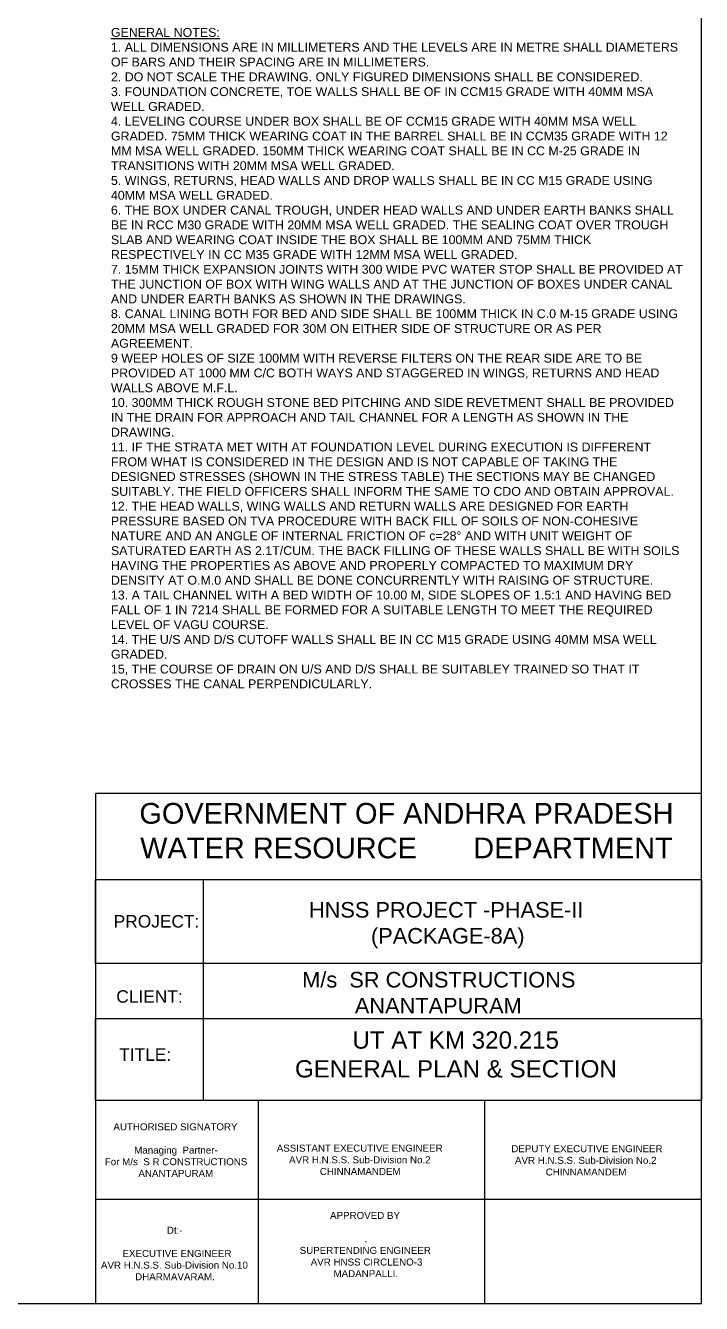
# Model space of a CAD drawing. Header units: millimetres. Extents: x 5124 to 6568637, y 2311 to 91879094.
# Drawn here: x 3741192 to 3749514, y 45930924 to 45946651 of the extents above; entities that cross this region are included whole.
import ezdxf

# ---------------------------------------------------------------- set-up
doc = ezdxf.new("R2010")
doc.units = ezdxf.units.MM
doc.header["$MEASUREMENT"] = 0
doc.layers.add('DRAWING', color=7, linetype='Continuous')
doc.layers.add('TEXT', color=7, linetype='Continuous')
doc.styles.get("Standard").update_dxf_attribs({"font": 'arial.ttf', "height": 110})

msp = doc.modelspace()

# ---------------------------------------------------------------- linework, layer by layer
at = {"layer": 'DRAWING', "linetype": 'Continuous'}
msp.add_lwpolyline([(3749514, 45956239.3), (3702628.7, 45956239.3), (3702628.7, 45930924.2), (3749514, 45930924.2)], close=True, dxfattribs=at)
at = {"layer": 'TEXT'}
for points in [[(3749514, 45937198.3), (3742054.4, 45937198.3), (3742054.4, 45930924.2), (3749514, 45930924.2)], [(3742054.4, 45936141.3), (3749514, 45936141.3), (3749514, 45935107.1), (3742054.4, 45935107.1)], [(3742054.4, 45934431.7), (3749514, 45934431.7), (3749514, 45933422.3), (3742054.4, 45933422.3)]]:
    msp.add_lwpolyline(points, close=True, dxfattribs=at)
for points in [[(3743379, 45936141.3), (3743379, 45933422.3)], [(3744055.4, 45933422.3), (3744055.4, 45930924.2)], [(3746844.1, 45933422.3), (3746844.1, 45930924.2)], [(3742054.4, 45932206.8), (3749514, 45932206.8)]]:
    msp.add_lwpolyline(points, dxfattribs=at)

# ---------------------------------------------------------------- texts
at = {"layer": 'TEXT', "linetype": 'Continuous', "insert": (3742243.5, 45946621.1), "char_height": 109.3045, "width": 7026.291, "attachment_point": 1}
msp.add_mtext('{\\LGENERAL NOTES:}  \\P\\pt4590.8;1. ALL DIMENSIONS ARE IN MILLIMETERS AND THE LEVELS ARE IN METRE SHALL DIAMETERS OF BARS AND THEIR SPACING ARE IN MILLIMETERS. \\P\\ptz;2. DO NOT SCALE THE DRAWING. ONLY FIGURED DIMENSIONS SHALL BE CONSIDERED. \\P3. FOUNDATION CONCRETE, TOE WALLS SHALL BE OF IN CCM15 GRADE WITH 40MM MSA WELL GRADED. \\P4. LEVELING COURSE UNDER BOX SHALL BE OF CCM15 GRADE WITH 40MM MSA WELL GRADED. 75MM THICK WEARING COAT IN THE BARREL SHALL BE IN CCM35 GRADE WITH 12 MM MSA WELL GRADED. 150MM THICK WEARING COAT SHALL BE IN CC M-25 GRADE IN TRANSITIONS WITH 20MM MSA WELL GRADED. \\P5. WINGS, RETURNS, HEAD WALLS AND DROP WALLS SHALL BE IN CC M15 GRADE USING 40MM MSA WELL GRADED. \\P6. THE BOX UNDER CANAL TROUGH, UNDER HEAD WALLS AND UNDER EARTH BANKS SHALL BE IN RCC M30 GRADE WITH 20MM MSA WELL GRADED. THE SEALING COAT OVER TROUGH SLAB AND WEARING COAT INSIDE THE BOX SHALL BE 100MM AND 75MM THICK RESPECTIVELY IN CC M35 GRADE WITH 12MM MSA WELL GRADED. \\P7. 15MM THICK EXPANSION JOINTS WITH 300 WIDE PVC WATER STOP SHALL BE PROVIDED AT THE JUNCTION OF BOX WITH WING WALLS AND AT THE JUNCTION OF BOXES UNDER CANAL AND UNDER EARTH BANKS AS SHOWN IN THE DRAWINGS. \\P8. CANAL LINING BOTH FOR BED AND SIDE SHALL BE 100MM THICK IN C.0 M-15 GRADE USING 20MM MSA WELL GRADED FOR 30M ON EITHER SIDE OF STRUCTURE OR AS PER AGREEMENT. \\P9 WEEP HOLES OF SIZE 100MM WITH REVERSE FILTERS ON THE REAR SIDE ARE TO BE PROVIDED AT 1000 MM C/C BOTH WAYS AND STAGGERED IN WINGS, RETURNS AND HEAD WALLS ABOVE M.F.L. \\P10. 300MM THICK ROUGH STONE BED PITCHING AND SIDE REVETMENT SHALL BE PROVIDED IN THE DRAIN FOR APPROACH AND TAIL CHANNEL FOR A LENGTH AS SHOWN IN THE DRAWING. \\P11. IF THE STRATA MET WITH AT FOUNDATION LEVEL DURING EXECUTION IS DIFFERENT FROM WHAT IS CONSIDERED IN THE DESIGN AND IS NOT CAPABLE OF TAKING THE DESIGNED STRESSES (SHOWN IN THE STRESS TABLE) THE SECTIONS MAY BE CHANGED SUITABLY. THE FIELD OFFICERS SHALL INFORM THE SAME TO CDO AND OBTAIN APPROVAL. \\P12. THE HEAD WALLS, WING WALLS AND RETURN WALLS ARE DESIGNED FOR EARTH PRESSURE BASED ON TVA PROCEDURE WITH BACK FILL OF SOILS OF NON-COHESIVE NATURE AND AN ANGLE OF INTERNAL FRICTION OF c=28° AND WITH UNIT WEIGHT OF SATURATED EARTH AS 2.1T/CUM. THE BACK FILLING OF THESE WALLS SHALL BE WITH SOILS HAVING THE PROPERTIES AS ABOVE AND PROPERLY COMPACTED TO MAXIMUM DRY DENSITY AT O.M.0 AND SHALL BE DONE CONCURRENTLY WITH RAISING OF STRUCTURE. \\P13. A TAIL CHANNEL WITH A BED WIDTH OF 10.00 M, SIDE SLOPES OF 1.5:1 AND HAVING BED FALL OF 1 IN 7214 SHALL BE FORMED FOR A SUITABLE LENGTH TO MEET THE REQUIRED LEVEL OF VAGU COURSE. \\P14. THE U/S AND D/S CUTOFF WALLS SHALL BE IN CC M15 GRADE USING 40MM MSA WELL GRADED. \\P15, THE COURSE OF DRAIN ON U/S AND D/S SHALL BE SUITABLEY TRAINED SO THAT IT CROSSES THE CANAL PERPENDICULARLY. ', dxfattribs=at)
at = {"layer": 'TEXT', "color": 7, "insert": (3745882, 45936741.2), "char_height": 255.241, "width": 7279.166, "attachment_point": 5}
msp.add_mtext('GOVERNMENT OF ANDHRA PRADESH\\PWATER RESOURCE       DEPARTMENT', dxfattribs=at)
at = {"layer": 'TEXT', "attachment_point": 1}
for s, insert, char_height, width in [('\\pi2094.9;HNSS PROJECT -PHASE-II\\P\\pi2784.2; (PACKAGE-8A)\\P\\pi3725; ', (3742586.5, 45935864.2), 191.835, 7524.473), ('PROJECT:', (3742277, 45935703.4), 152.81, 1425.786), ('\\pi782.23;M/s  SR CONSTRUCTIONS \\P\\pi1430.4;ANANTAPURAM', (3743816, 45935004.5), 191.835, 4895.406), ('CLIENT:', (3742309.4, 45934778.5), 152.81, 1425.786), ('\\pi2047.4;UT AT KM 320.215\\P\\pi1340;GENERAL PLAN & SECTION ', (3743169.4, 45934272.5), 212.701, 6602.827), ('TITLE:', (3742344.6, 45934062.4), 152.81, 828.639), ('\\pi1394.3;AUTHORISED SIGNATORY\\P\\pi2158.1;\\P\\pi1650.3;Managing  Partner-\\P\\pi1288.5;For M/s  S R CONSTRUCTIONS\\P\\pi1702.1;ANANTAPURAM', (3740879.7, 45933141.4), 85.991, 4316.162), ('\\pi2158.1;\\P\\P\\pi1137.5;ASSISTANT EXECUTIVE ENGINEER\\P\\pi1290;AVR H.N.S.S. Sub-Division No.2\\P\\pi1668.4;CHINNAMANDEM', (3743147.2, 45933165), 85.991, 4316.162), ('\\pi2141.4; \\P\\pi2158.1;\\P\\pi1211; DEPUTY EXECUTIVE ENGINEER\\P\\pi1290;AVR H.N.S.S. Sub-Division No.2\\P\\pi1668.4;CHINNAMANDEM', (3745928.3, 45933158.2), 85.991, 4316.162), ('\\pi1727.9;APPROVED BY\\P\\pi2141.4; \\P\\pi2152.1;.  \\P\\pi1353.9;SUPERTENDING ENGINEER                \\P\\pi1456.6; AVR HNSS CIRCLENO-3\\P\\pi1770.5;MADANPALLI.', (3743213.4, 45932050.3), 85.991, 4316.162), ('\\pi2067.8;Dt:- \\P\\pi2158.1;\\P\\pi1454.6;  EXECUTIVE ENGINEER\\P\\pi1256.3;AVR H.N.S.S. Sub-Division No.10\\P\\pi1677.4;DHARMAVARAM.', (3740864.4, 45931869), 85.991, 4316.162)]:
    msp.add_mtext(s, dxfattribs=dict(at, insert=insert, char_height=char_height, width=width))

doc.saveas('drawing.dxf')
